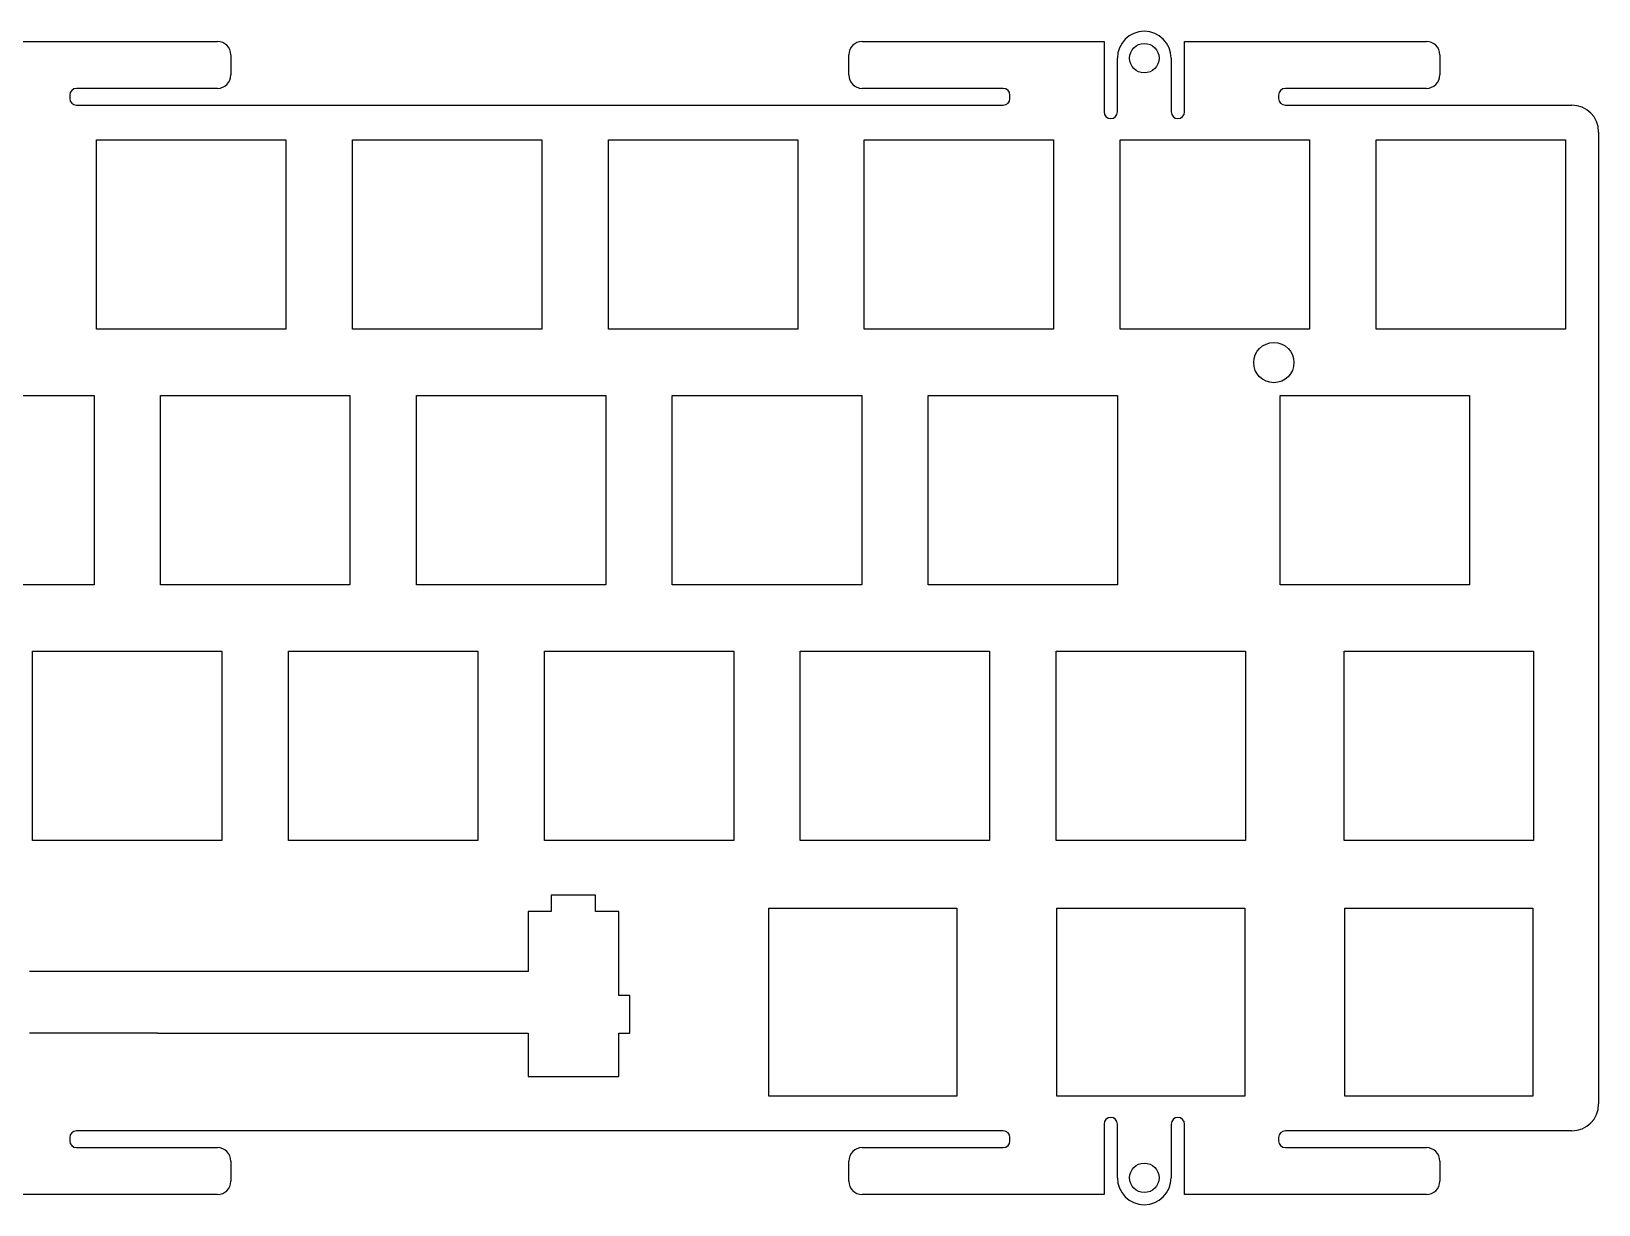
# Model space of a CAD drawing. Header units: millimetres. Extents: x -490 to -243, y 97 to 185.
# Drawn here: x -359.4 to -242.7, y 97.5 to 184.9 of the extents above; entities that cross this region are included whole.
import ezdxf

# ---------------------------------------------------------------- set-up
doc = ezdxf.new("R2010")
doc.units = ezdxf.units.MM
for name, color, linetype in [('Shape', 7, 'CONTINUOUS'), ('Shape003', 7, 'CONTINUOUS'), ('Shape018', 7, 'CONTINUOUS'), ('Shape019', 7, 'CONTINUOUS'), ('Shape020', 7, 'CONTINUOUS'), ('Shape021', 7, 'CONTINUOUS'), ('Shape022', 7, 'CONTINUOUS'), ('Shape023', 7, 'CONTINUOUS'), ('Shape024', 7, 'CONTINUOUS'), ('Shape025', 7, 'CONTINUOUS'), ('Shape026', 7, 'CONTINUOUS'), ('Shape027', 7, 'CONTINUOUS'), ('Shape028', 7, 'CONTINUOUS'), ('Shape029', 7, 'CONTINUOUS'), ('Shape030', 7, 'CONTINUOUS'), ('Shape031', 7, 'CONTINUOUS'), ('Shape032', 7, 'CONTINUOUS'), ('Shape033', 7, 'CONTINUOUS'), ('Shape034', 7, 'CONTINUOUS'), ('Shape035', 7, 'CONTINUOUS'), ('Shape036', 7, 'CONTINUOUS'), ('Shape037', 7, 'CONTINUOUS'), ('Shape038', 7, 'CONTINUOUS'), ('Shape039', 7, 'CONTINUOUS'), ('Shape040', 7, 'CONTINUOUS'), ('Shape041', 7, 'CONTINUOUS'), ('Shape125', 7, 'CONTINUOUS'), ('Shape126', 7, 'CONTINUOUS'), ('Shape127', 7, 'CONTINUOUS'), ('Shape12730', 7, 'CONTINUOUS'), ('Shape128', 7, 'CONTINUOUS'), ('Shape129', 7, 'CONTINUOUS'), ('Shape130', 7, 'CONTINUOUS'), ('Shape131', 7, 'CONTINUOUS'), ('Shape132', 7, 'CONTINUOUS'), ('Shape133', 7, 'CONTINUOUS'), ('Shape134', 7, 'CONTINUOUS'), ('Shape135', 7, 'CONTINUOUS'), ('Shape136', 7, 'CONTINUOUS'), ('Shape137', 7, 'CONTINUOUS'), ('Shape138', 7, 'CONTINUOUS'), ('Shape139', 7, 'CONTINUOUS'), ('Shape140', 7, 'CONTINUOUS'), ('Shape141', 7, 'CONTINUOUS'), ('Shape142', 7, 'CONTINUOUS'), ('Shape143', 7, 'CONTINUOUS'), ('Shape144', 7, 'CONTINUOUS'), ('Shape145', 7, 'CONTINUOUS'), ('Shape146', 7, 'CONTINUOUS'), ('Shape147', 7, 'CONTINUOUS'), ('Shape148', 7, 'CONTINUOUS'), ('Shape149', 7, 'CONTINUOUS'), ('Shape150', 7, 'CONTINUOUS'), ('Shape151', 7, 'CONTINUOUS'), ('Shape152', 7, 'CONTINUOUS'), ('Shape153', 7, 'CONTINUOUS'), ('Shape154', 7, 'CONTINUOUS'), ('Shape155', 7, 'CONTINUOUS'), ('Shape156', 7, 'CONTINUOUS'), ('Shape157', 7, 'CONTINUOUS'), ('Shape158', 7, 'CONTINUOUS'), ('Shape159', 7, 'CONTINUOUS'), ('Shape160', 7, 'CONTINUOUS'), ('Shape161', 7, 'CONTINUOUS'), ('Shape162', 7, 'CONTINUOUS'), ('Shape163', 7, 'CONTINUOUS'), ('Shape164', 7, 'CONTINUOUS'), ('Shape165', 7, 'CONTINUOUS'), ('Shape166', 7, 'CONTINUOUS'), ('Shape167', 7, 'CONTINUOUS'), ('Shape168', 7, 'CONTINUOUS'), ('Shape169', 7, 'CONTINUOUS'), ('Shape182', 7, 'CONTINUOUS'), ('Shape183', 7, 'CONTINUOUS'), ('Shape184', 7, 'CONTINUOUS'), ('Shape185', 7, 'CONTINUOUS'), ('Shape186', 7, 'CONTINUOUS'), ('Shape187', 7, 'CONTINUOUS'), ('Shape188', 7, 'CONTINUOUS'), ('Shape189', 7, 'CONTINUOUS'), ('Shape190', 7, 'CONTINUOUS'), ('Shape191', 7, 'CONTINUOUS'), ('Shape192', 7, 'CONTINUOUS'), ('Shape193', 7, 'CONTINUOUS'), ('Shape206', 7, 'CONTINUOUS'), ('Shape207', 7, 'CONTINUOUS'), ('Shape208', 7, 'CONTINUOUS'), ('Shape209', 7, 'CONTINUOUS'), ('Shape210', 7, 'CONTINUOUS'), ('Shape211', 7, 'CONTINUOUS'), ('Shape212', 7, 'CONTINUOUS'), ('Shape213', 7, 'CONTINUOUS'), ('Shape214', 7, 'CONTINUOUS'), ('Shape215', 7, 'CONTINUOUS'), ('Shape216', 7, 'CONTINUOUS'), ('Shape217', 7, 'CONTINUOUS'), ('Shape218', 7, 'CONTINUOUS'), ('Shape219', 7, 'CONTINUOUS'), ('Shape220', 7, 'CONTINUOUS'), ('Shape221', 7, 'CONTINUOUS'), ('Shape222', 7, 'CONTINUOUS'), ('Shape223', 7, 'CONTINUOUS'), ('Shape224', 7, 'CONTINUOUS'), ('Shape225', 7, 'CONTINUOUS'), ('Shape230', 7, 'CONTINUOUS'), ('Shape231', 7, 'CONTINUOUS'), ('Shape232', 7, 'CONTINUOUS'), ('Shape233', 7, 'CONTINUOUS'), ('Shape242', 7, 'CONTINUOUS'), ('Shape243', 7, 'CONTINUOUS'), ('Shape244', 7, 'CONTINUOUS'), ('Shape245', 7, 'CONTINUOUS'), ('Shape246', 7, 'CONTINUOUS'), ('Shape247', 7, 'CONTINUOUS'), ('Shape248', 7, 'CONTINUOUS'), ('Shape249', 7, 'CONTINUOUS'), ('Shape250', 7, 'CONTINUOUS'), ('Shape251', 7, 'CONTINUOUS'), ('Shape252', 7, 'CONTINUOUS'), ('Shape253', 7, 'CONTINUOUS'), ('Shape258', 7, 'CONTINUOUS'), ('Shape259', 7, 'CONTINUOUS'), ('Shape260', 7, 'CONTINUOUS'), ('Shape261', 7, 'CONTINUOUS'), ('Shape278', 7, 'CONTINUOUS'), ('Shape279', 7, 'CONTINUOUS'), ('Shape281', 7, 'CONTINUOUS'), ('Shape286', 7, 'CONTINUOUS'), ('Shape287', 7, 'CONTINUOUS'), ('Shape288', 7, 'CONTINUOUS'), ('Shape289', 7, 'CONTINUOUS'), ('Shape294', 7, 'CONTINUOUS'), ('Shape295', 7, 'CONTINUOUS'), ('Shape296', 7, 'CONTINUOUS'), ('Shape297', 7, 'CONTINUOUS'), ('Shape302', 7, 'CONTINUOUS'), ('Shape303', 7, 'CONTINUOUS'), ('Shape304', 7, 'CONTINUOUS'), ('Shape305', 7, 'CONTINUOUS'), ('Shape310', 7, 'CONTINUOUS'), ('Shape311', 7, 'CONTINUOUS'), ('Shape312', 7, 'CONTINUOUS'), ('Shape313', 7, 'CONTINUOUS'), ('Shape314', 7, 'CONTINUOUS'), ('Shape315', 7, 'CONTINUOUS'), ('Shape316', 7, 'CONTINUOUS'), ('Shape317', 7, 'CONTINUOUS'), ('Shape322', 7, 'CONTINUOUS'), ('Shape323', 7, 'CONTINUOUS'), ('Shape324', 7, 'CONTINUOUS'), ('Shape325', 7, 'CONTINUOUS'), ('Shape330', 7, 'CONTINUOUS'), ('Shape331', 7, 'CONTINUOUS'), ('Shape332', 7, 'CONTINUOUS'), ('Shape333', 7, 'CONTINUOUS'), ('Shape3905', 7, 'CONTINUOUS'), ('Shape3906', 7, 'CONTINUOUS'), ('Shape3907', 7, 'CONTINUOUS'), ('Shape3908', 7, 'CONTINUOUS'), ('Shape3909', 7, 'CONTINUOUS'), ('Shape3910', 7, 'CONTINUOUS'), ('Shape3911', 7, 'CONTINUOUS'), ('Shape3912', 7, 'CONTINUOUS'), ('Shape3913', 7, 'CONTINUOUS'), ('Shape3914', 7, 'CONTINUOUS'), ('Shape3915', 7, 'CONTINUOUS'), ('Shape3916', 7, 'CONTINUOUS'), ('Shape3917', 7, 'CONTINUOUS'), ('Shape3918', 7, 'CONTINUOUS'), ('Shape3919', 7, 'CONTINUOUS'), ('Shape3920', 7, 'CONTINUOUS'), ('Shape3921', 7, 'CONTINUOUS')]:
    doc.layers.add(name, color=color, linetype=linetype)

msp = doc.modelspace()

# ---------------------------------------------------------------- linework, layer by layer
at = {"layer": 'Shape'}
msp.add_circle((-276.507, 182.854), 1.1, dxfattribs=at)
at = {"layer": 'Shape003'}
msp.add_circle((-276.507, 99.4562), 1.1, dxfattribs=at)
at = {"layer": 'Shape018'}
msp.add_line((-273.507, 98.2062), (-273.507, 103.456), dxfattribs=at)
at = {"layer": 'Shape019'}
msp.add_arc((-274.007, 103.456), 0.5, 0, 180, dxfattribs=at)
at = {"layer": 'Shape020'}
msp.add_line((-274.507, 103.456), (-274.507, 99.4562), dxfattribs=at)
at = {"layer": 'Shape021'}
msp.add_arc((-276.507, 99.4562), 2, 180, 0, dxfattribs=at)
at = {"layer": 'Shape022'}
msp.add_line((-278.507, 99.4562), (-278.507, 103.456), dxfattribs=at)
at = {"layer": 'Shape023'}
msp.add_arc((-279.007, 103.456), 0.5, 0, 180, dxfattribs=at)
at = {"layer": 'Shape024'}
msp.add_line((-279.507, 103.456), (-279.507, 98.2062), dxfattribs=at)
at = {"layer": 'Shape025'}
msp.add_line((-279.507, 98.2062), (-297.507, 98.2062), dxfattribs=at)
at = {"layer": 'Shape026'}
msp.add_arc((-297.507, 99.2062), 1, 180, -90, dxfattribs=at)
at = {"layer": 'Shape027'}
msp.add_line((-298.507, 99.2062), (-298.507, 100.706), dxfattribs=at)
at = {"layer": 'Shape028'}
msp.add_arc((-297.507, 100.706), 1, 90, 180, dxfattribs=at)
at = {"layer": 'Shape029'}
msp.add_line((-297.507, 101.706), (-287.007, 101.706), dxfattribs=at)
at = {"layer": 'Shape030'}
msp.add_arc((-287.007, 102.206), 0.5, -90, 0, dxfattribs=at)
at = {"layer": 'Shape031'}
msp.add_line((-286.507, 102.206), (-286.507, 102.455), dxfattribs=at)
at = {"layer": 'Shape032'}
msp.add_arc((-287.007, 102.455), 0.5, 0, 90, dxfattribs=at)
at = {"layer": 'Shape033'}
msp.add_line((-287.007, 102.955), (-356.007, 102.955), dxfattribs=at)
at = {"layer": 'Shape034'}
msp.add_arc((-356.007, 102.455), 0.5, 90, 180, dxfattribs=at)
at = {"layer": 'Shape035'}
msp.add_line((-356.507, 102.455), (-356.507, 102.206), dxfattribs=at)
at = {"layer": 'Shape036'}
msp.add_arc((-356.007, 102.206), 0.5, 180, -90, dxfattribs=at)
at = {"layer": 'Shape037'}
msp.add_line((-356.007, 101.706), (-345.507, 101.706), dxfattribs=at)
at = {"layer": 'Shape038'}
msp.add_arc((-345.507, 100.706), 1, 0, 90, dxfattribs=at)
at = {"layer": 'Shape039'}
msp.add_line((-344.507, 100.706), (-344.507, 99.2062), dxfattribs=at)
at = {"layer": 'Shape040'}
msp.add_arc((-345.507, 99.2062), 1, -90, 0, dxfattribs=at)
at = {"layer": 'Shape041'}
msp.add_line((-345.507, 98.2062), (-363.507, 98.2062), dxfattribs=at)
at = {"layer": 'Shape125'}
msp.add_line((-363.507, 184.104), (-345.507, 184.104), dxfattribs=at)
at = {"layer": 'Shape126'}
msp.add_arc((-345.507, 183.104), 1, 0, 90, dxfattribs=at)
at = {"layer": 'Shape127'}
msp.add_line((-344.507, 183.104), (-344.507, 181.604), dxfattribs=at)
at = {"layer": 'Shape12730'}
msp.add_circle((-266.863, 160.18), 1.5, dxfattribs=at)
at = {"layer": 'Shape128'}
msp.add_arc((-345.507, 181.604), 1, -90, 0, dxfattribs=at)
at = {"layer": 'Shape129'}
msp.add_line((-345.507, 180.604), (-356.007, 180.604), dxfattribs=at)
at = {"layer": 'Shape130'}
msp.add_arc((-356.007, 180.104), 0.5, 90, 180, dxfattribs=at)
at = {"layer": 'Shape131'}
msp.add_line((-356.507, 180.104), (-356.507, 179.855), dxfattribs=at)
at = {"layer": 'Shape132'}
msp.add_arc((-356.007, 179.855), 0.5, 180, -90, dxfattribs=at)
at = {"layer": 'Shape133'}
msp.add_line((-356.007, 179.355), (-287.007, 179.355), dxfattribs=at)
at = {"layer": 'Shape134'}
msp.add_arc((-287.007, 179.855), 0.5, -90, 0, dxfattribs=at)
at = {"layer": 'Shape135'}
msp.add_line((-286.507, 179.855), (-286.507, 180.104), dxfattribs=at)
at = {"layer": 'Shape136'}
msp.add_arc((-287.007, 180.104), 0.5, 0, 90, dxfattribs=at)
at = {"layer": 'Shape137'}
msp.add_line((-287.007, 180.604), (-297.507, 180.604), dxfattribs=at)
at = {"layer": 'Shape138'}
msp.add_arc((-297.507, 181.604), 1, 180, -90, dxfattribs=at)
at = {"layer": 'Shape139'}
msp.add_line((-298.507, 181.604), (-298.507, 183.104), dxfattribs=at)
at = {"layer": 'Shape140'}
msp.add_arc((-297.507, 183.104), 1, 90, 180, dxfattribs=at)
at = {"layer": 'Shape141'}
msp.add_line((-297.507, 184.104), (-279.507, 184.104), dxfattribs=at)
at = {"layer": 'Shape142'}
msp.add_line((-279.507, 184.104), (-279.507, 178.854), dxfattribs=at)
at = {"layer": 'Shape143'}
msp.add_arc((-279.007, 178.854), 0.5, 180, 0, dxfattribs=at)
at = {"layer": 'Shape144'}
msp.add_line((-278.507, 178.854), (-278.507, 182.854), dxfattribs=at)
at = {"layer": 'Shape145'}
msp.add_arc((-276.507, 182.854), 2, 0, 180, dxfattribs=at)
at = {"layer": 'Shape146'}
msp.add_line((-274.507, 182.854), (-274.507, 178.854), dxfattribs=at)
at = {"layer": 'Shape147'}
msp.add_arc((-274.007, 178.854), 0.5, 180, 0, dxfattribs=at)
at = {"layer": 'Shape148'}
msp.add_line((-273.507, 178.854), (-273.507, 184.104), dxfattribs=at)
at = {"layer": 'Shape149'}
msp.add_line((-273.507, 184.104), (-255.507, 184.104), dxfattribs=at)
at = {"layer": 'Shape150'}
msp.add_arc((-255.507, 183.104), 1, 0, 90, dxfattribs=at)
at = {"layer": 'Shape151'}
msp.add_line((-254.507, 183.104), (-254.507, 181.604), dxfattribs=at)
at = {"layer": 'Shape152'}
msp.add_arc((-255.507, 181.604), 1, -90, 0, dxfattribs=at)
at = {"layer": 'Shape153'}
msp.add_line((-255.507, 180.604), (-266.007, 180.604), dxfattribs=at)
at = {"layer": 'Shape154'}
msp.add_arc((-266.007, 180.104), 0.5, 90, 180, dxfattribs=at)
at = {"layer": 'Shape155'}
msp.add_line((-266.507, 180.104), (-266.507, 179.855), dxfattribs=at)
at = {"layer": 'Shape156'}
msp.add_arc((-266.007, 179.855), 0.5, 180, -90, dxfattribs=at)
at = {"layer": 'Shape157'}
msp.add_line((-266.007, 179.355), (-244.682, 179.355), dxfattribs=at)
at = {"layer": 'Shape158'}
msp.add_arc((-244.682, 177.355), 2, 0, 90, dxfattribs=at)
at = {"layer": 'Shape159'}
msp.add_line((-242.682, 177.355), (-242.682, 104.955), dxfattribs=at)
at = {"layer": 'Shape160'}
msp.add_arc((-244.682, 104.955), 2, -90, 0, dxfattribs=at)
at = {"layer": 'Shape161'}
msp.add_line((-244.682, 102.955), (-266.007, 102.955), dxfattribs=at)
at = {"layer": 'Shape162'}
msp.add_arc((-266.007, 102.455), 0.5, 90, 180, dxfattribs=at)
at = {"layer": 'Shape163'}
msp.add_line((-266.507, 102.455), (-266.507, 102.206), dxfattribs=at)
at = {"layer": 'Shape164'}
msp.add_arc((-266.007, 102.206), 0.5, 180, -90, dxfattribs=at)
at = {"layer": 'Shape165'}
msp.add_line((-266.007, 101.706), (-255.507, 101.706), dxfattribs=at)
at = {"layer": 'Shape166'}
msp.add_arc((-255.507, 100.706), 1, 0, 90, dxfattribs=at)
at = {"layer": 'Shape167'}
msp.add_line((-254.507, 100.706), (-254.507, 99.2062), dxfattribs=at)
at = {"layer": 'Shape168'}
msp.add_arc((-255.507, 99.2062), 1, -90, 0, dxfattribs=at)
at = {"layer": 'Shape169'}
msp.add_line((-255.507, 98.2062), (-273.507, 98.2062), dxfattribs=at)
at = {"layer": 'Shape182'}
msp.add_line((-290.452, 105.53), (-304.452, 105.53), dxfattribs=at)
at = {"layer": 'Shape183'}
msp.add_line((-304.452, 105.53), (-304.452, 119.53), dxfattribs=at)
at = {"layer": 'Shape184'}
msp.add_line((-304.452, 119.53), (-290.452, 119.53), dxfattribs=at)
at = {"layer": 'Shape185'}
msp.add_line((-290.452, 119.53), (-290.452, 105.53), dxfattribs=at)
at = {"layer": 'Shape186'}
msp.add_line((-269.021, 105.53), (-283.021, 105.53), dxfattribs=at)
at = {"layer": 'Shape187'}
msp.add_line((-283.021, 105.53), (-283.021, 119.53), dxfattribs=at)
at = {"layer": 'Shape188'}
msp.add_line((-283.021, 119.53), (-269.021, 119.53), dxfattribs=at)
at = {"layer": 'Shape189'}
msp.add_line((-269.021, 119.53), (-269.021, 105.53), dxfattribs=at)
at = {"layer": 'Shape190'}
msp.add_line((-247.589, 105.53), (-261.589, 105.53), dxfattribs=at)
at = {"layer": 'Shape191'}
msp.add_line((-261.589, 105.53), (-261.589, 119.53), dxfattribs=at)
at = {"layer": 'Shape192'}
msp.add_line((-261.589, 119.53), (-247.589, 119.53), dxfattribs=at)
at = {"layer": 'Shape193'}
msp.add_line((-247.589, 119.53), (-247.589, 105.53), dxfattribs=at)
at = {"layer": 'Shape206'}
msp.add_line((-335.457, 176.78), (-321.357, 176.78), dxfattribs=at)
at = {"layer": 'Shape207'}
msp.add_line((-321.357, 176.78), (-321.357, 162.68), dxfattribs=at)
at = {"layer": 'Shape208'}
msp.add_line((-321.357, 162.68), (-335.457, 162.68), dxfattribs=at)
at = {"layer": 'Shape209'}
msp.add_line((-335.457, 162.68), (-335.457, 176.78), dxfattribs=at)
at = {"layer": 'Shape210'}
msp.add_line((-340.407, 162.68), (-354.507, 162.68), dxfattribs=at)
at = {"layer": 'Shape211'}
msp.add_line((-354.507, 162.68), (-354.507, 176.78), dxfattribs=at)
at = {"layer": 'Shape212'}
msp.add_line((-354.507, 176.78), (-340.407, 176.78), dxfattribs=at)
at = {"layer": 'Shape213'}
msp.add_line((-340.407, 176.78), (-340.407, 162.68), dxfattribs=at)
at = {"layer": 'Shape214'}
msp.add_line((-278.307, 176.78), (-264.207, 176.78), dxfattribs=at)
at = {"layer": 'Shape215'}
msp.add_line((-264.207, 176.78), (-264.207, 162.68), dxfattribs=at)
at = {"layer": 'Shape216'}
msp.add_line((-264.207, 162.68), (-278.307, 162.68), dxfattribs=at)
at = {"layer": 'Shape217'}
msp.add_line((-278.307, 162.68), (-278.307, 176.78), dxfattribs=at)
at = {"layer": 'Shape218'}
msp.add_line((-245.157, 176.78), (-245.157, 162.68), dxfattribs=at)
at = {"layer": 'Shape219'}
msp.add_line((-245.157, 162.68), (-259.257, 162.68), dxfattribs=at)
at = {"layer": 'Shape220'}
msp.add_line((-259.257, 162.68), (-259.257, 176.78), dxfattribs=at)
at = {"layer": 'Shape221'}
msp.add_line((-259.257, 176.78), (-245.157, 176.78), dxfattribs=at)
at = {"layer": 'Shape222'}
msp.add_line((-283.07, 138.68), (-268.97, 138.68), dxfattribs=at)
at = {"layer": 'Shape223'}
msp.add_line((-268.97, 138.68), (-268.97, 124.58), dxfattribs=at)
at = {"layer": 'Shape224'}
msp.add_line((-268.97, 124.58), (-283.07, 124.58), dxfattribs=at)
at = {"layer": 'Shape225'}
msp.add_line((-283.07, 124.58), (-283.07, 138.68), dxfattribs=at)
at = {"layer": 'Shape230'}
msp.add_line((-247.538, 138.68), (-247.538, 124.58), dxfattribs=at)
at = {"layer": 'Shape231'}
msp.add_line((-247.538, 124.58), (-261.638, 124.58), dxfattribs=at)
at = {"layer": 'Shape232'}
msp.add_line((-261.638, 124.58), (-261.638, 138.68), dxfattribs=at)
at = {"layer": 'Shape233'}
msp.add_line((-261.638, 138.68), (-247.538, 138.68), dxfattribs=at)
at = {"layer": 'Shape242'}
msp.add_line((-349.745, 143.63), (-349.745, 157.73), dxfattribs=at)
at = {"layer": 'Shape243'}
msp.add_line((-349.745, 157.73), (-335.645, 157.73), dxfattribs=at)
at = {"layer": 'Shape244'}
msp.add_line((-335.645, 157.73), (-335.645, 143.63), dxfattribs=at)
at = {"layer": 'Shape245'}
msp.add_line((-335.645, 143.63), (-349.745, 143.63), dxfattribs=at)
at = {"layer": 'Shape246'}
msp.add_line((-330.695, 143.63), (-330.695, 157.73), dxfattribs=at)
at = {"layer": 'Shape247'}
msp.add_line((-330.695, 157.73), (-316.595, 157.73), dxfattribs=at)
at = {"layer": 'Shape248'}
msp.add_line((-316.595, 157.73), (-316.595, 143.63), dxfattribs=at)
at = {"layer": 'Shape249'}
msp.add_line((-316.595, 143.63), (-330.695, 143.63), dxfattribs=at)
at = {"layer": 'Shape250'}
msp.add_line((-278.495, 157.73), (-278.495, 143.63), dxfattribs=at)
at = {"layer": 'Shape251'}
msp.add_line((-278.495, 143.63), (-292.595, 143.63), dxfattribs=at)
at = {"layer": 'Shape252'}
msp.add_line((-292.595, 143.63), (-292.595, 157.73), dxfattribs=at)
at = {"layer": 'Shape253'}
msp.add_line((-292.595, 157.73), (-278.495, 157.73), dxfattribs=at)
at = {"layer": 'Shape258'}
msp.add_line((-345.17, 138.68), (-345.17, 124.58), dxfattribs=at)
at = {"layer": 'Shape259'}
msp.add_line((-345.17, 124.58), (-359.27, 124.58), dxfattribs=at)
at = {"layer": 'Shape260'}
msp.add_line((-359.27, 124.58), (-359.27, 138.68), dxfattribs=at)
at = {"layer": 'Shape261'}
msp.add_line((-359.27, 138.68), (-345.17, 138.68), dxfattribs=at)
at = {"layer": 'Shape278'}
msp.add_line((-354.695, 157.73), (-354.695, 143.63), dxfattribs=at)
at = {"layer": 'Shape279'}
msp.add_line((-354.695, 143.63), (-368.795, 143.63), dxfattribs=at)
at = {"layer": 'Shape281'}
msp.add_line((-368.795, 157.73), (-354.695, 157.73), dxfattribs=at)
at = {"layer": 'Shape286'}
msp.add_line((-252.301, 157.73), (-252.301, 143.63), dxfattribs=at)
at = {"layer": 'Shape287'}
msp.add_line((-252.301, 143.63), (-266.401, 143.63), dxfattribs=at)
at = {"layer": 'Shape288'}
msp.add_line((-266.401, 143.63), (-266.401, 157.73), dxfattribs=at)
at = {"layer": 'Shape289'}
msp.add_line((-266.401, 157.73), (-252.301, 157.73), dxfattribs=at)
at = {"layer": 'Shape294'}
msp.add_line((-297.545, 143.63), (-311.645, 143.63), dxfattribs=at)
at = {"layer": 'Shape295'}
msp.add_line((-311.645, 143.63), (-311.645, 157.73), dxfattribs=at)
at = {"layer": 'Shape296'}
msp.add_line((-311.645, 157.73), (-297.545, 157.73), dxfattribs=at)
at = {"layer": 'Shape297'}
msp.add_line((-297.545, 157.73), (-297.545, 143.63), dxfattribs=at)
at = {"layer": 'Shape302'}
msp.add_line((-307.07, 138.68), (-307.07, 124.58), dxfattribs=at)
at = {"layer": 'Shape303'}
msp.add_line((-307.07, 124.58), (-321.17, 124.58), dxfattribs=at)
at = {"layer": 'Shape304'}
msp.add_line((-321.17, 124.58), (-321.17, 138.68), dxfattribs=at)
at = {"layer": 'Shape305'}
msp.add_line((-321.17, 138.68), (-307.07, 138.68), dxfattribs=at)
at = {"layer": 'Shape310'}
msp.add_line((-302.119, 124.58), (-302.119, 138.68), dxfattribs=at)
at = {"layer": 'Shape311'}
msp.add_line((-302.119, 138.68), (-288.02, 138.68), dxfattribs=at)
at = {"layer": 'Shape312'}
msp.add_line((-288.02, 138.68), (-288.02, 124.58), dxfattribs=at)
at = {"layer": 'Shape313'}
msp.add_line((-288.02, 124.58), (-302.119, 124.58), dxfattribs=at)
at = {"layer": 'Shape314'}
msp.add_line((-283.257, 176.78), (-283.257, 162.68), dxfattribs=at)
at = {"layer": 'Shape315'}
msp.add_line((-283.257, 162.68), (-297.357, 162.68), dxfattribs=at)
at = {"layer": 'Shape316'}
msp.add_line((-297.357, 162.68), (-297.357, 176.78), dxfattribs=at)
at = {"layer": 'Shape317'}
msp.add_line((-297.357, 176.78), (-283.257, 176.78), dxfattribs=at)
at = {"layer": 'Shape322'}
msp.add_line((-302.307, 162.68), (-316.407, 162.68), dxfattribs=at)
at = {"layer": 'Shape323'}
msp.add_line((-316.407, 162.68), (-316.407, 176.78), dxfattribs=at)
at = {"layer": 'Shape324'}
msp.add_line((-316.407, 176.78), (-302.307, 176.78), dxfattribs=at)
at = {"layer": 'Shape325'}
msp.add_line((-302.307, 176.78), (-302.307, 162.68), dxfattribs=at)
at = {"layer": 'Shape330'}
msp.add_line((-326.119, 138.68), (-326.119, 124.58), dxfattribs=at)
at = {"layer": 'Shape331'}
msp.add_line((-326.119, 124.58), (-340.219, 124.58), dxfattribs=at)
at = {"layer": 'Shape332'}
msp.add_line((-340.219, 124.58), (-340.219, 138.68), dxfattribs=at)
at = {"layer": 'Shape333'}
msp.add_line((-340.219, 138.68), (-326.119, 138.68), dxfattribs=at)
at = {"layer": 'Shape3905'}
msp.add_line((-349.984, 110.23), (-322.383, 110.23), dxfattribs=at)
at = {"layer": 'Shape3906'}
msp.add_line((-322.383, 110.23), (-322.383, 107), dxfattribs=at)
at = {"layer": 'Shape3907'}
msp.add_line((-322.383, 107), (-315.634, 107), dxfattribs=at)
at = {"layer": 'Shape3908'}
msp.add_line((-315.634, 107), (-315.634, 110.23), dxfattribs=at)
at = {"layer": 'Shape3909'}
msp.add_line((-315.634, 110.23), (-314.808, 110.23), dxfattribs=at)
at = {"layer": 'Shape3910'}
msp.add_line((-314.808, 110.23), (-314.808, 113.029), dxfattribs=at)
at = {"layer": 'Shape3911'}
msp.add_line((-314.808, 113.029), (-315.634, 113.029), dxfattribs=at)
at = {"layer": 'Shape3912'}
msp.add_line((-315.634, 113.029), (-315.634, 119.299), dxfattribs=at)
at = {"layer": 'Shape3913'}
msp.add_line((-315.634, 119.299), (-317.359, 119.299), dxfattribs=at)
at = {"layer": 'Shape3914'}
msp.add_line((-317.359, 119.299), (-317.359, 120.5), dxfattribs=at)
at = {"layer": 'Shape3915'}
msp.add_line((-317.359, 120.5), (-320.658, 120.5), dxfattribs=at)
at = {"layer": 'Shape3916'}
msp.add_line((-320.658, 120.5), (-320.658, 119.299), dxfattribs=at)
at = {"layer": 'Shape3917'}
msp.add_line((-320.658, 119.299), (-322.383, 119.299), dxfattribs=at)
at = {"layer": 'Shape3918'}
msp.add_line((-322.383, 119.299), (-322.383, 114.83), dxfattribs=at)
at = {"layer": 'Shape3919'}
msp.add_line((-322.383, 114.83), (-349.984, 114.83), dxfattribs=at)
at = {"layer": 'Shape3920'}
msp.add_line((-349.984, 114.83), (-359.508, 114.83), dxfattribs=at)
at = {"layer": 'Shape3921'}
msp.add_line((-349.984, 110.23), (-359.508, 110.23), dxfattribs=at)

doc.saveas('drawing.dxf')
